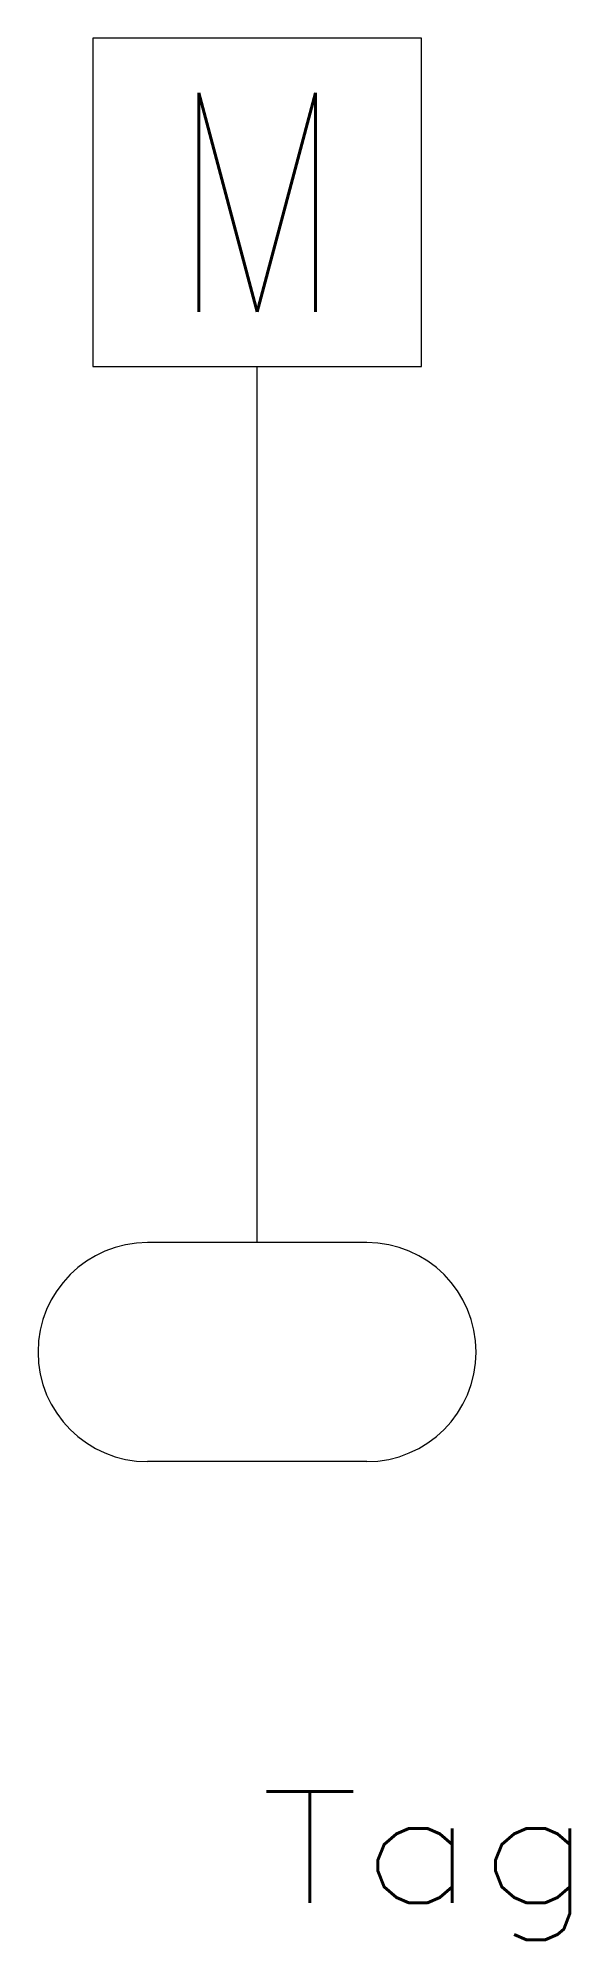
# Model space of a CAD drawing. Header units: inches. Extents: x -2.5 to 3.6, y -13 to 8.7.
import ezdxf
from ezdxf.enums import TextEntityAlignment as Align

# ---------------------------------------------------------------- set-up
doc = ezdxf.new("R2010")
doc.units = ezdxf.units.IN
doc.header["$MEASUREMENT"] = 0
doc.layers.get('0').update_dxf_attribs({"lineweight": 0})
doc.styles.add('STANDARD0', font='TXT.SHX')
doc.styles.add('STANDARD1', font='TXT.SHX')

msp = doc.modelspace()

# ---------------------------------------------------------------- linework, layer by layer
for p, q in [((1.875, 8.7), (-1.875, 8.7)), ((-1.875, 8.7), (-1.875, 4.95)), ((1.875, 4.95), (1.875, 8.7)), ((-1.875, 4.95), (1.875, 4.95)), ((0, -5.05), (0, 4.95)), ((1.25, -5.05), (-1.25, -5.05)), ((1.25, -7.55), (-1.25, -7.55))]:
    msp.add_line(p, q)
for centre, start, end in [((-1.25, -6.3), 90, 270), ((1.25, -6.3), -90, 90)]:
    msp.add_arc(centre, 1.25, start, end)

# ---------------------------------------------------------------- texts
at = {"linetype": 'Continuous', "style": 'STANDARD0', "width": 0.7}
msp.add_text('M', height=2.5, dxfattribs=at).set_placement((-1, 5.575), (1, 5.575), align=Align.FIT)
at = {"color": 7, "linetype": 'Continuous', "style": 'STANDARD1', "width": 1.166667}
msp.add_text('Tag', height=1.272, dxfattribs=at).set_placement((0.036, -12.586), (3.852, -12.586), align=Align.FIT)

doc.saveas('drawing.dxf')
